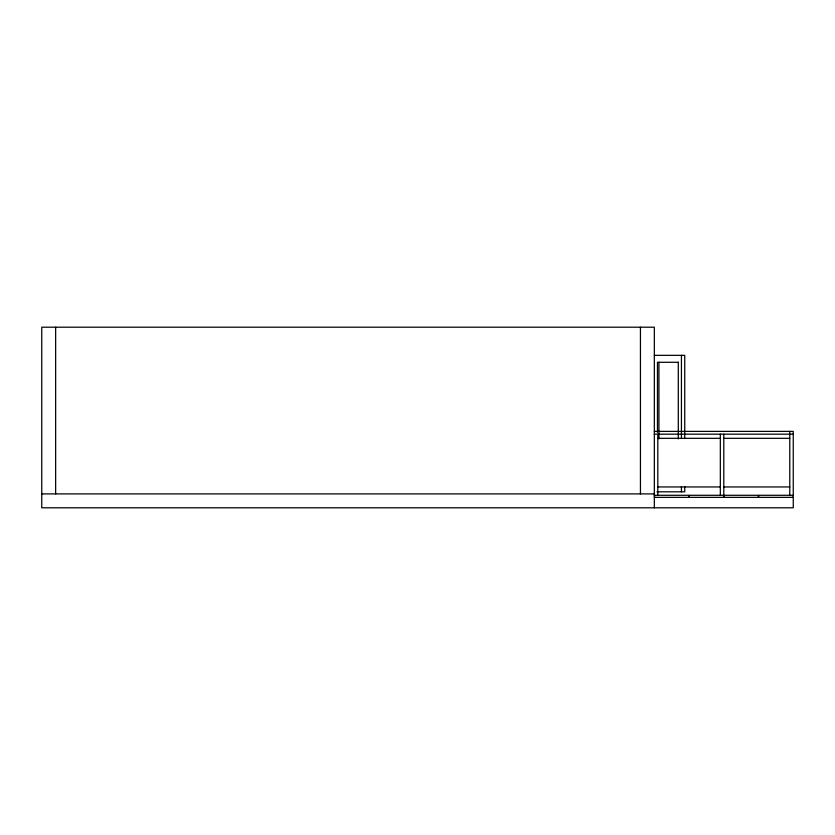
<?xml version="1.0" encoding="UTF-8"?>
<svg xmlns="http://www.w3.org/2000/svg" width="835" height="835" viewBox="0 0 835 835"><rect width="100%" height="100%" fill="white"/><g stroke="black" fill="none" stroke-linecap="round" stroke-linejoin="round"><path stroke-width="1.25" d="M654.337 355.334L684.731 355.334L684.731 438.521M678.469 362.286L657.469 362.286L657.469 432.394M654.337 431.392L793.25 431.392L793.25 495.291L758.733 495.291L758.733 497.368M654.337 434.169L793.25 434.169M657.813 438.333L720.323 438.333M723.799 438.333L789.774 438.333M657.813 486.951L720.323 486.951M723.799 486.951L789.774 486.951M656.915 491.815L684.731 491.815L684.731 486.617M41.75 493.902L654.337 493.902M654.337 495.291L688.865 495.291L688.865 497.368M654.337 497.368L793.25 497.368L793.25 507.795L41.75 507.795L41.75 327.205L654.337 327.205L654.337 507.795M793.041 495.291L793.041 497.368M789.774 431.392L789.774 495.291M758.316 497.368L758.316 495.291L724.008 495.291L724.008 497.368M723.799 434.169L723.799 495.291L689.272 495.291L689.272 497.368M723.59 495.291L723.59 497.368M720.323 434.169L720.323 495.291M681.433 355.334L681.433 438.521M681.433 486.617L681.433 491.815M678.302 362.286L678.302 438.886M658.94 362.286L658.94 438.886M657.813 434.169L657.813 495.291M654.546 495.291L654.546 497.368M640.445 327.205L640.445 493.902M55.642 327.205L55.642 493.902"/></g></svg>
